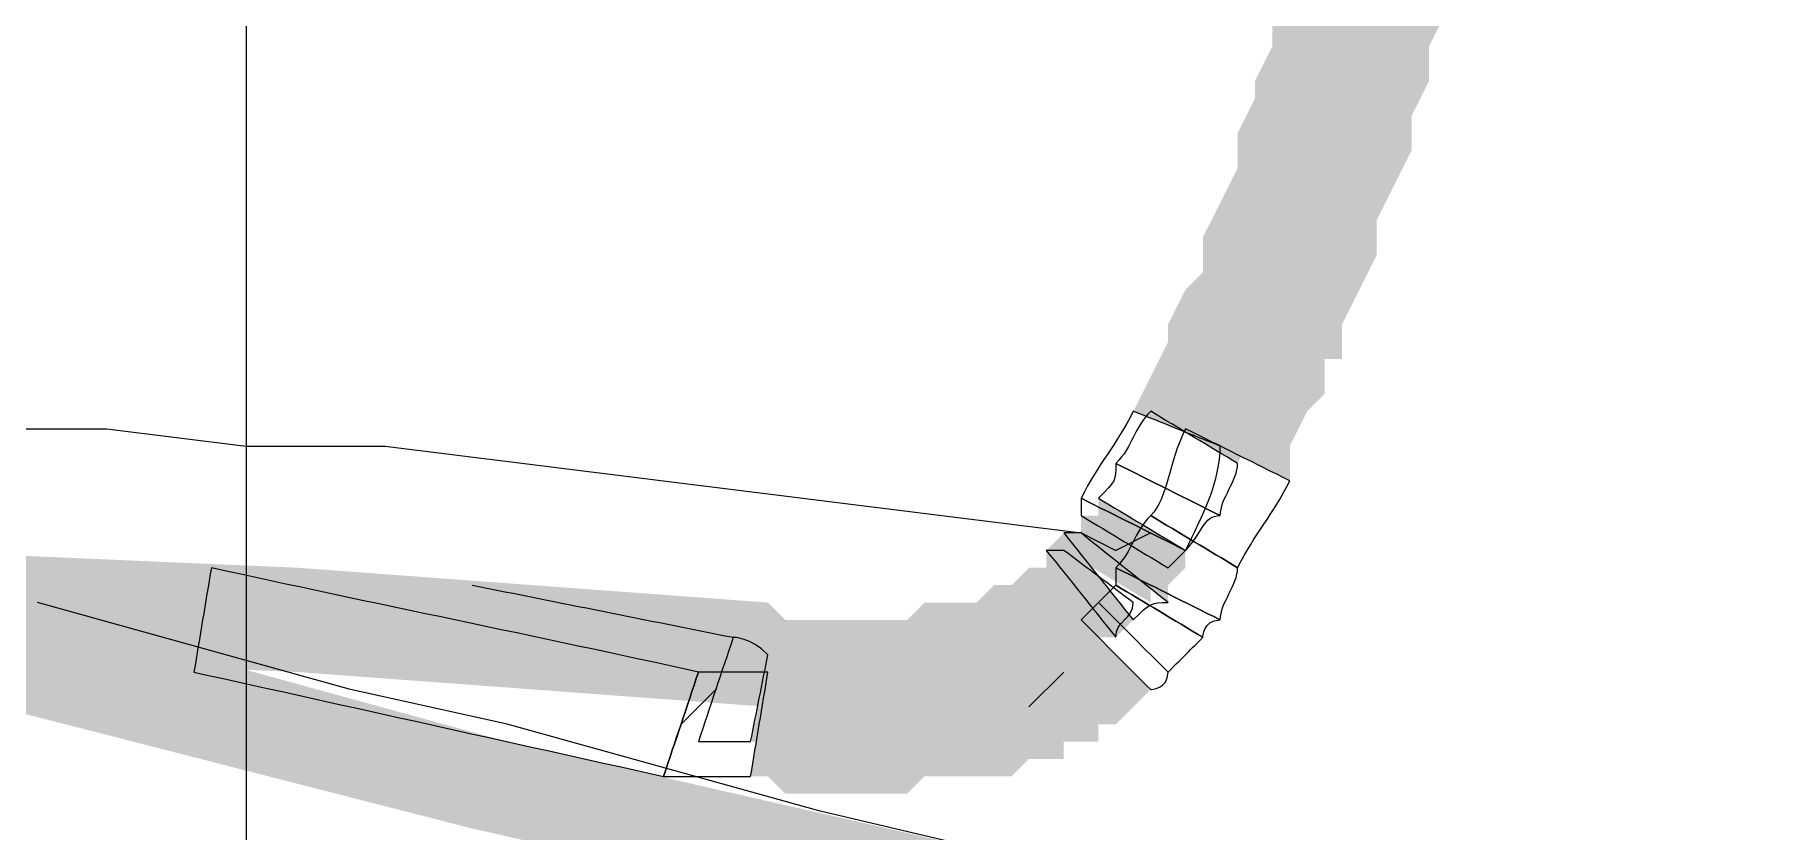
# Model space of a CAD drawing. Header units: millimetres. Extents: x -71336 to -35435, y -26189 to 22712.
# Drawn here: x -39879.231 to -39877.114, y -5455.299 to -5454.321 of the extents above; entities that cross this region are included whole.
import ezdxf
from ezdxf.enums import TextEntityAlignment as Align

# ---------------------------------------------------------------- set-up
doc = ezdxf.new("R2010")
doc.units = ezdxf.units.MM
doc.layers.add('SC - Equipment', color=7, linetype='Continuous', lineweight=13)
doc.layers.add('SC - Xlines', color=252, linetype='Continuous', plot=False)
doc.styles.get("Standard").update_dxf_attribs({"font": 'arial.ttf', "height": 35})

# ---------------------------------------------------------------- blocks, each defined once
blk = doc.blocks.new('BARCO CLICKSHARE BUTTON WITH TEXT - SCHEMATIC')
at = {"layer": 'SC - Equipment', "lineweight": 0, "transparency": 33554687}
for points in [[(1.537057640013781, -12.01932761619185), (1.537057640013781, -12.0620250505109), (1.537057640013781, -12.0620250505109), (1.537057640013781, -12.10472248482984), (1.537057640013781, -12.10472248482984), (1.515708922854234, -12.14741991914878), (1.515708922854234, -12.14741991914878), (1.515708922854234, -12.21146607062713), (1.515708922854234, -12.21146607062713), (1.515708922854234, -12.21146607062713), (1.515708922854234, -12.21146607062713), (1.515708922854234, -12.25416350494618), (1.515708922854234, -12.25416350494618), (1.494360205694779, -12.29686093926512), (1.494360205694779, -12.29686093926512), (1.494360205694779, -12.36090709074347), (1.494360205694779, -12.36090709074347), (1.473011488535324, -12.40360452506241), (1.473011488535324, -12.40360452506241), (1.473011488535324, -12.44630195938135), (1.473011488535324, -12.44630195938135), (1.451662771375869, -12.4889993937004), (1.451662771375869, -12.4889993937004), (1.451662771375869, -12.53169682801934), (1.451662771375869, -12.53169682801934), (1.430314054216414, -12.57439426233817), (1.430314054216414, -12.57439426233817), (1.430314054216414, -12.61709169665711), (1.430314054216414, -12.63844041381663), (1.408965337056959, -12.68113784813568), (1.408965337056959, -12.68113784813568), (1.408965337056959, -12.72383528245462), (1.408965337056959, -12.72383528245462), (1.387616619897411, -12.76653271677345), (1.259524316940588, -12.72383528245462), (1.280873034100043, -12.68113784813568), (1.344919185578501, -12.7024865652951), (1.280873034100043, -12.68113784813568), (1.280873034100043, -12.63844041381663), (1.302221751259498, -12.59574297949769), (1.366267902737956, -12.61709169665711), (1.302221751259498, -12.59574297949769), (1.323570468418954, -12.55304554517875), (1.366267902737956, -12.57439426233817), (1.323570468418954, -12.55304554517875), (1.323570468418954, -12.51034811085982), (1.387616619897411, -12.53169682801934), (1.323570468418954, -12.51034811085982), (1.344919185578501, -12.46765067654099), (1.387616619897411, -12.46765067654099), (1.344919185578501, -12.46765067654099), (1.344919185578501, -12.42495324222183), (1.344919185578501, -12.38225580790289), (1.408965337056959, -12.38225580790289), (1.344919185578501, -12.38225580790289), (1.366267902737956, -12.33955837358406), (1.366267902737956, -12.27551222210571), (1.430314054216414, -12.29686093926512), (1.366267902737956, -12.27551222210571), (1.387616619897411, -12.23281478778654), (1.451662771375869, -12.25416350494618), (1.387616619897411, -12.23281478778654), (1.387616619897411, -12.19011735346761), (1.387616619897411, -12.19011735346761), (1.387616619897411, -12.19011735346761), (1.387616619897411, -12.19011735346761), (1.387616619897411, -12.14741991914878), (1.451662771375869, -12.14741991914878), (1.387616619897411, -12.14741991914878), (1.408965337056959, -12.08337376767043), (1.473011488535324, -12.10472248482984), (1.408965337056959, -12.08337376767043), (1.408965337056959, -12.04067633335126), (1.408965337056959, -11.99797889903233)], [(1.302220448237275, -12.74518432536969), (1.32356916539673, -12.70248689105063), (1.344917882556185, -12.63844073957217), (1.387615316875188, -12.65978945673169), (1.344917882556185, -12.65978945673169), (1.344917882556185, -12.59574330525334), (1.408964034034643, -12.61709202241276), (1.344917882556185, -12.59574330525334), (1.366266599715726, -12.5530458709344), (1.366266599715726, -12.5530458709344), (1.366266599715726, -12.5530458709344), (1.366266599715726, -12.5530458709344), (1.366266599715726, -12.51034843661535), (1.430312751194098, -12.53169715377488), (1.366266599715726, -12.51034843661535), (1.387615316875188, -12.46765100229641), (1.451661468353553, -12.48899971945583), (1.387615316875188, -12.46765100229641), (1.387615316875188, -12.42495356797748), (1.451661468353553, -12.44630228513689), (1.387615316875188, -12.42495356797748), (1.387615316875188, -12.38225613365854), (1.451661468353553, -12.38225613365854), (1.387615316875188, -12.38225613365854), (1.408964034034643, -12.3395586993396), (1.473010185513008, -12.3395586993396), (1.408964034034643, -12.3395586993396), (1.408964034034643, -12.29686126502055), (1.473010185513008, -12.29686126502055), (1.408964034034643, -12.29686126502055), (1.430312751194098, -12.23281511354219), (1.494358902672555, -12.25416383070161), (1.430312751194098, -12.23281511354219), (1.430312751194098, -12.19011767922326), (1.494358902672555, -12.21146639638278), (1.430312751194098, -12.19011767922326), (1.430312751194098, -12.14742024490432), (1.430312751194098, -12.10472281058527), (1.494358902672555, -12.10472281058527), (1.430312751194098, -12.10472281058527), (1.451661468353553, -12.04067665910691), (1.515707619832011, -12.06202537626633), (1.451661468353553, -12.04067665910691), (1.451661468353553, -11.99797922478798), (1.579753771310468, -12.0193279419475), (1.579753771310468, -12.06202537626633), (1.579753771310468, -12.06202537626633), (1.558405054150921, -12.10472281058527), (1.558405054150921, -12.10472281058527), (1.558405054150921, -12.16876896206384), (1.558405054150921, -12.16876896206384), (1.558405054150921, -12.21146639638278), (1.558405054150921, -12.21146639638278), (1.537056336991466, -12.25416383070161), (1.537056336991466, -12.25416383070161), (1.537056336991466, -12.29686126502055), (1.537056336991466, -12.29686126502055), (1.537056336991466, -12.36090741649912), (1.537056336991466, -12.36090741649912), (1.515707619832011, -12.40360485081806), (1.515707619832011, -12.40360485081806), (1.515707619832011, -12.44630228513689), (1.515707619832011, -12.44630228513689), (1.494358902672555, -12.48899971945583), (1.494358902672555, -12.48899971945583), (1.494358902672555, -12.5530458709344), (1.494358902672555, -12.5530458709344), (1.473010185513008, -12.59574330525334), (1.473010185513008, -12.59574330525334), (1.473010185513008, -12.59574330525334), (1.473010185513008, -12.59574330525334), (1.473010185513008, -12.63844073957217), (1.473010185513008, -12.63844073957217), (1.451661468353553, -12.68113817389111), (1.451661468353553, -12.68113817389111), (1.451661468353553, -12.72383560821027), (1.451661468353553, -12.72383560821027), (1.430312751194098, -12.7665330425291)], [(1.238176902803449, -12.72383647689163), (1.259525619962911, -12.68113904257269), (1.259525619962911, -12.63844160825375), (1.323571771441276, -12.63844160825375), (1.259525619962911, -12.63844160825375), (1.280874337122366, -12.59574417393481), (1.344920488600732, -12.59574417393481), (1.280874337122366, -12.59574417393481), (1.280874337122366, -12.55304673961599), (1.344920488600732, -12.5743954567754), (1.280874337122366, -12.55304673961599), (1.302223054281821, -12.51034930529682), (1.366269205760279, -12.53169802245635), (1.302223054281821, -12.51034930529682), (1.302223054281821, -12.46765187097788), (1.366269205760279, -12.46765187097788), (1.302223054281821, -12.46765187097788), (1.323571771441276, -12.42495443665906), (1.387617922919734, -12.42495443665906), (1.323571771441276, -12.42495443665906), (1.323571771441276, -12.38225700234012), (1.387617922919734, -12.38225700234012), (1.323571771441276, -12.38225700234012), (1.344920488600732, -12.33955956802118), (1.344920488600732, -12.2755134165426), (1.408966640079189, -12.29686213370213), (1.344920488600732, -12.2755134165426), (1.344920488600732, -12.23281598222378), (1.408966640079189, -12.25416469938319), (1.344920488600732, -12.23281598222378), (1.366269205760279, -12.19011854790484), (1.430315357238737, -12.21146726506425), (1.366269205760279, -12.19011854790484), (1.366269205760279, -12.1474211135859), (1.430315357238737, -12.1474211135859), (1.366269205760279, -12.1474211135859), (1.366269205760279, -12.10472367926685), (1.430315357238737, -12.10472367926685), (1.366269205760279, -12.10472367926685), (1.387617922919734, -12.06202624494791), (1.387617922919734, -12.06202624494791), (1.387617922919734, -12.0406775277885), (1.515710225876557, -12.0406775277885), (1.515710225876557, -12.06202624494791), (1.515710225876557, -12.06202624494791), (1.494361508717102, -12.10472367926685), (1.494361508717102, -12.10472367926685), (1.494361508717102, -12.16876983074543), (1.494361508717102, -12.16876983074543), (1.494361508717102, -12.21146726506425), (1.494361508717102, -12.21146726506425), (1.473012791557647, -12.25416469938319), (1.473012791557647, -12.25416469938319), (1.473012791557647, -12.29686213370213), (1.473012791557647, -12.29686213370213), (1.473012791557647, -12.36090828518071), (1.473012791557647, -12.36090828518071), (1.451664074398192, -12.40360571949953), (1.451664074398192, -12.40360571949953), (1.451664074398192, -12.44630315381847), (1.451664074398192, -12.44630315381847), (1.430315357238737, -12.48900058813741), (1.430315357238737, -12.48900058813741), (1.430315357238737, -12.53169802245635), (1.430315357238737, -12.53169802245635), (1.408966640079189, -12.5743954567754), (1.408966640079189, -12.5743954567754), (1.408966640079189, -12.61709289109434), (1.408966640079189, -12.61709289109434), (1.387617922919734, -12.65979032541316), (1.387617922919734, -12.65979032541316), (1.387617922919734, -12.7024877597321), (1.387617922919734, -12.7024877597321), (1.366269205760279, -12.74518519405127)], [(1.088741963457725, -13.12945917112155), (1.110090680617272, -13.08676173680261), (1.174136832095638, -13.10811045396202), (1.110090680617272, -13.08676173680261), (1.131439397776727, -13.04406430248367), (1.174136832095638, -13.0654130196432), (1.131439397776727, -13.04406430248367), (1.131439397776727, -13.02271558532426), (1.152788114936182, -12.98001815100509), (1.174136832095638, -12.95866943384568), (1.174136832095638, -12.91597199952674), (1.195485549255185, -12.87327456520791), (1.21683426641464, -12.83057713088898), (1.25953170073355, -12.85192584804839), (1.21683426641464, -12.83057713088898), (1.21683426641464, -12.78787969656981), (1.280880417893005, -12.80922841372945), (1.21683426641464, -12.78787969656981), (1.238182983574095, -12.74518226225099), (1.302229135052553, -12.7665309794104), (1.238182983574095, -12.74518226225099), (1.238182983574095, -12.72383354509146), (1.366275286530918, -12.74518226225099), (1.366275286530918, -12.78787969656981), (1.366275286530918, -12.78787969656981), (1.344926569371463, -12.83057713088898), (1.344926569371463, -12.83057713088898), (1.323577852212008, -12.87327456520791), (1.323577852212008, -12.87327456520791), (1.323577852212008, -12.91597199952674), (1.323577852212008, -12.91597199952674), (1.302229135052553, -12.95866943384568), (1.302229135052553, -12.95866943384568), (1.280880417893005, -13.00136686816462), (1.280880417893005, -13.00136686816462), (1.25953170073355, -13.04406430248367), (1.25953170073355, -13.04406430248367), (1.25953170073355, -13.08676173680261), (1.25953170073355, -13.08676173680261), (1.238182983574095, -13.10811045396202), (1.238182983574095, -13.10811045396202), (1.21683426641464, -13.12945917112155), (1.21683426641464, -13.15080788828096), (1.195485549255185, -13.17215660544037)], [(1.387622700668143, -12.76653217384763), (1.387622700668143, -12.78788089100704), (1.387622700668143, -12.78788089100704), (1.366273983508687, -12.83057832532598), (1.366273983508687, -12.83057832532598), (1.34492526634914, -12.87327575964481), (1.34492526634914, -12.87327575964481), (1.34492526634914, -12.89462447680445), (1.34492526634914, -12.89462447680445), (1.323576549189685, -12.93732191112338), (1.323576549189685, -12.93732191112338), (1.30222783203023, -12.98001934544232), (1.30222783203023, -12.98001934544232), (1.280879114870775, -13.02271677976126), (1.280879114870775, -13.02271677976126), (1.280879114870775, -13.06541421408009), (1.280879114870775, -13.06541421408009), (1.259530397711227, -13.10811164839925), (1.259530397711227, -13.10811164839925), (1.238181680551772, -13.15080908271819), (1.238181680551772, -13.15080908271819), (1.216832963392317, -13.19350651703702), (1.110089377594949, -13.12946036555866), (1.110089377594949, -13.08676293123961), (1.131438094754404, -13.06541421408009), (1.152786811913952, -13.02271677976126), (1.216832963392317, -13.04406549692067), (1.152786811913952, -13.02271677976126), (1.174135529073407, -12.98001934544232), (1.238181680551772, -13.00136806260173), (1.174135529073407, -12.98001934544232), (1.195484246232862, -12.93732191112338), (1.238181680551772, -12.95867062828291), (1.195484246232862, -12.93732191112338), (1.195484246232862, -12.89462447680445), (1.216832963392317, -12.85192704248539), (1.280879114870775, -12.87327575964481), (1.216832963392317, -12.85192704248539), (1.238181680551772, -12.83057832532598), (1.280879114870775, -12.85192704248539), (1.238181680551772, -12.83057832532598), (1.238181680551772, -12.78788089100704), (1.30222783203023, -12.80922960816645), (1.238181680551772, -12.78788089100704), (1.259530397711227, -12.7451834566881), (1.323576549189685, -12.76653217384763), (1.259530397711227, -12.7451834566881), (1.259530397711227, -12.72383473952869)], [(1.152785508891636, -13.15080973422926), (1.174134226051091, -13.10811229991032), (1.195482943210546, -13.0867635827508), (1.238180377529456, -13.10811229991032), (1.195482943210546, -13.0867635827508), (1.195482943210546, -13.04406614843197), (1.259529094689004, -13.0867635827508), (1.195482943210546, -13.06541486559139), (1.216831660370001, -13.02271743127245), (1.280877811848459, -13.04406614843197), (1.216831660370001, -13.02271743127245), (1.238180377529456, -12.98001999695339), (1.238180377529456, -12.93732256263446), (1.302226529007914, -12.95867127979398), (1.238180377529456, -12.93732256263446), (1.259529094689004, -12.89462512831552), (1.323575246167461, -12.91597384547504), (1.259529094689004, -12.89462512831552), (1.280877811848459, -12.85192769399669), (1.344923963326917, -12.87327641115611), (1.280877811848459, -12.85192769399669), (1.280877811848459, -12.80923025967775), (1.344923963326917, -12.83057897683717), (1.280877811848459, -12.80923025967775), (1.302226529007914, -12.7665328253587), (1.366272680486372, -12.78788154251811), (1.302226529007914, -12.7665328253587), (1.302226529007914, -12.74518410819918), (1.430318831964737, -12.7665328253587), (1.430318831964737, -12.80923025967775), (1.430318831964737, -12.80923025967775), (1.408970114805282, -12.85192769399669), (1.408970114805282, -12.85192769399669), (1.387621397645827, -12.89462512831552), (1.387621397645827, -12.89462512831552), (1.387621397645827, -12.93732256263446), (1.387621397645827, -12.93732256263446), (1.366272680486372, -12.98001999695339), (1.366272680486372, -12.98001999695339), (1.344923963326917, -13.02271743127245), (1.344923963326917, -13.02271743127245), (1.344923963326917, -13.06541486559139), (1.323575246167461, -13.06541486559139), (1.323575246167461, -13.10811229991032), (1.323575246167461, -13.10811229991032), (1.302226529007914, -13.12946101706974), (1.302226529007914, -13.12946101706974), (1.280877811848459, -13.17215845138868), (1.280877811848459, -13.17215845138868), (1.280877811848459, -13.21485588570773)], [(1.152785508891636, -13.30025010283453), (1.152785508891636, -13.30025010283453), (1.152785508891636, -13.30025010283453), (1.152785508891636, -13.30025010283453), (1.152785508891636, -13.30025010283453), (1.152785508891636, -13.32159881999394), (1.152785508891636, -13.32159881999394), (1.152785508891636, -13.32159881999394), (1.152785508891636, -13.32159881999394), (1.152785508891636, -13.32159881999394), (1.152785508891636, -13.32159881999394), (1.131436791732174, -13.34294753715347), (1.131436791732174, -13.34294753715347), (1.131436791732174, -13.34294753715347), (1.131436791732174, -13.34294753715347), (1.131436791732174, -13.34294753715347), (1.131436791732174, -13.34294753715347), (1.131436791732174, -13.34294753715347), (1.131436791732174, -13.34294753715347), (1.131436791732174, -13.36429625431288), (1.024693205934721, -13.27890138567489), (1.024693205934721, -13.25755266851537), (1.024693205934721, -13.25755266851537), (1.024693205934721, -13.25755266851537), (1.046041923094261, -13.25755266851537), (1.046041923094261, -13.25755266851537), (1.046041923094261, -13.25755266851537), (1.046041923094261, -13.25755266851537), (1.046041923094261, -13.23620395135595), (1.046041923094261, -13.23620395135595), (1.046041923094261, -13.23620395135595)], [(1.131437660413635, -13.32160066594225), (1.131437660413635, -13.32160066594225), (1.131437660413635, -13.32160066594225), (1.131437660413635, -13.34294938310166), (1.131437660413635, -13.34294938310166), (1.131437660413635, -13.34294938310166), (1.131437660413635, -13.34294938310166), (1.11008894325418, -13.34294938310166), (1.11008894325418, -13.34294938310166), (1.11008894325418, -13.34294938310166), (1.11008894325418, -13.34294938310166), (1.11008894325418, -13.34294938310166), (1.11008894325418, -13.36429810026107), (1.11008894325418, -13.36429810026107), (1.11008894325418, -13.36429810026107), (1.11008894325418, -13.36429810026107), (1.11008894325418, -13.36429810026107), (1.11008894325418, -13.36429810026107), (1.11008894325418, -13.36429810026107), (1.11008894325418, -13.36429810026107), (1.003345357456812, -13.30025194878272), (1.003345357456812, -13.27890323162308), (1.003345357456812, -13.27890323162308), (1.003345357456812, -13.27890323162308), (1.003345357456812, -13.27890323162308), (1.003345357456812, -13.27890323162308), (1.003345357456812, -13.27890323162308), (1.024694074616267, -13.27890323162308), (1.024694074616267, -13.27890323162308), (1.024694074616267, -13.25755451446367), (1.024694074616267, -13.25755451446367)], [(-2.433805054670803, -13.40699477448369), (-1.878738408524509, -13.32159990584581), (-0.9180461363480994, -13.27890247152687), (0.06399471955823444, -13.32159990584581), (0.6404103497230444, -13.36429734016475), (0.6404103497230444, -13.49238964312168), (0.06399471955823444, -13.44969220880274), (-0.9180461363480994, -13.40699477448369), (-1.878738408524509, -13.44969220880274), (-2.433805054670803, -13.5350870774405)], [(-0.5337596719807998, -13.30025010283453), (0.3201890143981423, -13.53508599158875), (2.284271126499394, -13.98340905193766), (3.842727212282046, -14.23959365785129), (3.821378495122591, -14.36768596080822), (2.262922142480885, -14.09015263773495), (0.2774915800792321, -13.64182957738593), (-0.555108389140262, -13.42834240579123)], [(1.067394114979816, -13.40699477448369), (1.046045397820361, -13.40699477448369), (1.046045397820361, -13.40699477448369), (1.046045397820361, -13.42834349164333), (1.046045397820361, -13.42834349164333), (1.024696680660899, -13.42834349164333), (1.024696680660899, -13.42834349164333), (1.024696680660899, -13.44969220880274), (1.024696680660899, -13.44969220880274), (1.003347963501358, -13.44969220880274), (1.003347963501358, -13.44969220880274), (0.9819992463419034, -13.44969220880274), (0.9819992463419034, -13.44969220880274), (0.9819992463419034, -13.47104092596215), (0.9606505291824483, -13.47104092596215), (0.9606505291824483, -13.47104092596215), (0.9606505291824483, -13.47104092596215), (0.9393018120229861, -13.47104092596215), (0.9393018120229861, -13.47104092596215), (0.9179530948634458, -13.49238964312168), (0.9179530948634458, -13.49238964312168), (0.8966043777039907, -13.49238964312168), (0.8966043777039907, -13.49238964312168), (0.8752556605445285, -13.49238964312168), (0.8752556605445285, -13.49238964312168), (0.8752556605445285, -13.49238964312168), (0.8752556605445285, -13.49238964312168), (0.8539069433850734, -13.49238964312168), (0.8539069433850734, -13.49238964312168), (0.8325582262256184, -13.49238964312168), (0.8325582262256184, -13.49238964312168), (0.8112095090661633, -13.49238964312168), (0.8112095090661633, -13.49238964312168), (0.8112095090661633, -13.51373836028109), (0.7898607919066158, -13.51373836028109), (0.7685120747471608, -13.51373836028109), (0.7685120747471608, -13.51373836028109), (0.7471633575877057, -13.51373836028109), (0.7471633575877057, -13.51373836028109), (0.7471633575877057, -13.51373836028109), (0.7471633575877057, -13.51373836028109), (0.7258146404281582, -13.51373836028109), (0.7258146404281582, -13.51373836028109), (0.7044659232687032, -13.51373836028109), (0.7044659232687032, -13.51373836028109), (0.6831172061092481, -13.51373836028109), (0.6831172061092481, -13.51373836028109), (0.661768488949793, -13.49238964312168), (0.661768488949793, -13.49238964312168), (0.6404197717903379, -13.49238964312168), (0.6404197717903379, -13.36429734016475), (0.661768488949793, -13.38564605732416), (0.6831172061092481, -13.38564605732416), (0.7044659232687032, -13.38564605732416), (0.7258146404281582, -13.38564605732416), (0.7471633575877057, -13.38564605732416), (0.7471633575877057, -13.38564605732416), (0.7685120747471608, -13.38564605732416), (0.7898607919066158, -13.38564605732416), (0.8112095090661633, -13.38564605732416), (0.8325582262256184, -13.36429734016475), (0.8325582262256184, -13.36429734016475), (0.8325582262256184, -13.36429734016475), (0.8539069433850734, -13.36429734016475), (0.8752556605445285, -13.36429734016475), (0.8752556605445285, -13.36429734016475), (0.8966043777039907, -13.36429734016475), (0.9179530948634458, -13.34294862300522), (0.9179530948634458, -13.34294862300522), (0.9393018120229861, -13.34294862300522), (0.9393018120229861, -13.34294862300522), (0.9606505291824483, -13.32159990584581), (0.9606505291824483, -13.32159990584581), (0.9606505291824483, -13.32159990584581), (0.9819992463419034, -13.32159990584581), (0.9819992463419034, -13.3002511886864)], [(1.088741963457725, -13.49238888302524), (1.088741963457725, -13.49238888302524), (1.088741963457725, -13.49238888302524), (1.088741963457725, -13.49238888302524), (1.088741963457725, -13.49238888302524), (1.06739324629827, -13.49238888302524), (1.06739324629827, -13.49238888302524), (1.06739324629827, -13.49238888302524), (1.06739324629827, -13.49238888302524), (1.06739324629827, -13.49238888302524), (1.06739324629827, -13.49238888302524), (1.046044529138815, -13.51373760018465), (1.046044529138815, -13.51373760018465), (1.046044529138815, -13.51373760018465), (1.046044529138815, -13.51373760018465), (1.046044529138815, -13.51373760018465), (1.046044529138815, -13.51373760018465), (1.046044529138815, -13.51373760018465), (1.046044529138815, -13.51373760018465), (1.02469581197936, -13.51373760018465), (0.9819983776604424, -13.40699401438747), (0.9819983776604424, -13.38564529722795), (1.003347094819897, -13.4496914487063), (0.9819983776604424, -13.38564529722795), (1.003347094819897, -13.38564529722795), (1.003347094819897, -13.38564529722795), (1.003347094819897, -13.38564529722795), (1.003347094819897, -13.38564529722795), (1.003347094819897, -13.38564529722795), (1.02469581197936, -13.38564529722795), (1.02469581197936, -13.38564529722795), (1.046044529138815, -13.42834273154688), (1.02469581197936, -13.38564529722795), (1.02469581197936, -13.38564529722795), (1.046044529138815, -13.42834273154688), (1.02469581197936, -13.38564529722795), (1.02469581197936, -13.36429658006853)], [(1.024687559504851, -13.51373673150318), (1.003338842345396, -13.51373673150318), (1.003338842345396, -13.51373673150318), (1.003338842345396, -13.53508544866282), (1.003338842345396, -13.53508544866282), (0.9819901251859413, -13.53508544866282), (0.9819901251859413, -13.53508544866282), (0.9606414080263939, -13.53508544866282), (0.9606414080263939, -13.53508544866282), (0.9392926908669388, -13.53508544866282), (0.9392926908669388, -13.53508544866282), (0.9179439737074837, -13.55643416582223), (0.9179439737074837, -13.55643416582223), (0.8965952565480286, -13.55643416582223), (0.8965952565480286, -13.55643416582223), (0.8752465393884812, -13.55643416582223), (0.8752465393884812, -13.55643416582223), (0.8538978222290261, -13.55643416582223), (0.8538978222290261, -13.55643416582223), (0.832549105069571, -13.55643416582223), (0.832549105069571, -13.55643416582223), (0.811200387910116, -13.55643416582223), (0.811200387910116, -13.55643416582223), (0.7898516707506609, -13.55643416582223), (0.7898516707506609, -13.55643416582223), (0.7685029535912058, -13.55643416582223), (0.7685029535912058, -13.55643416582223), (0.7471542364316583, -13.55643416582223), (0.7471542364316583, -13.55643416582223), (0.7044568021127482, -13.55643416582223), (0.7044568021127482, -13.55643416582223), (0.6831080849532007, -13.55643416582223), (0.6831080849532007, -13.55643416582223), (0.6617593677937457, -13.55643416582223), (0.6617593677937457, -13.55643416582223), (0.6404106506342906, -13.53508544866282), (0.6404106506342906, -13.53508544866282), (0.6190619334748355, -13.53508544866282), (0.6404106506342906, -13.4283418628653), (0.6617593677937457, -13.4283418628653), (0.6404106506342906, -13.49238801434365), (0.6617593677937457, -13.4283418628653), (0.6831080849532007, -13.4283418628653), (0.7044568021127482, -13.4283418628653), (0.7258055192722033, -13.4283418628653), (0.7471542364316583, -13.4283418628653), (0.7685029535912058, -13.4283418628653), (0.7898516707506609, -13.4283418628653), (0.811200387910116, -13.4283418628653), (0.832549105069571, -13.4283418628653), (0.832549105069571, -13.4283418628653), (0.8538978222290261, -13.4283418628653), (0.8752465393884812, -13.4283418628653), (0.8965952565480286, -13.4283418628653), (0.9179439737074837, -13.40699314570589), (0.9179439737074837, -13.40699314570589), (0.9392926908669388, -13.40699314570589), (0.9606414080263939, -13.40699314570589), (0.9606414080263939, -13.40699314570589), (0.9819901251859413, -13.38564442854636)], [(0.9392961655930314, -13.42834262296174), (0.9392961655930314, -13.42834262296174), (0.9606448827524865, -13.42834262296174), (0.9606448827524865, -13.42834262296174), (0.9606448827524865, -13.42834262296174), (0.9819935999120339, -13.40699390580222), (0.9819935999120339, -13.40699390580222), (1.003342317071489, -13.40699390580222), (1.003342317071489, -13.40699390580222), (1.003342317071489, -13.38564518864258), (1.024691034230944, -13.38564518864258), (1.024691034230944, -13.38564518864258), (1.110085902868857, -13.47104005728068), (1.088737185709402, -13.49238877444009), (1.088737185709402, -13.49238877444009), (1.088737185709402, -13.49238877444009), (1.088737185709402, -13.49238877444009), (1.067388468549947, -13.51373749159951), (1.067388468549947, -13.51373749159951), (1.067388468549947, -13.51373749159951), (1.067388468549947, -13.51373749159951), (1.046039751390399, -13.51373749159951), (1.046039751390399, -13.51373749159951), (1.046039751390399, -13.53508620875903), (1.046039751390399, -13.53508620875903), (1.024691034230944, -13.53508620875903), (1.024691034230944, -13.53508620875903), (1.024691034230944, -13.53508620875903), (1.024691034230944, -13.53508620875903), (1.003342317071489, -13.53508620875903), (1.003342317071489, -13.53508620875903), (1.003342317071489, -13.55643492591845), (1.003342317071489, -13.55643492591845), (0.9819935999120339, -13.55643492591845)], [(0.640415428382699, -13.44969318606946), (0.6617641455421541, -13.47104190322887), (0.6831128627016092, -13.47104190322887), (0.7044615798611567, -13.47104190322887), (0.7258102970206117, -13.47104190322887), (0.7471590141800668, -13.47104190322887), (0.7685077313395219, -13.47104190322887), (0.789856448498977, -13.47104190322887), (0.811205165658432, -13.47104190322887), (0.789856448498977, -13.47104190322887), (0.789856448498977, -13.47104190322887), (0.811205165658432, -13.47104190322887), (0.8325538828179795, -13.44969318606946), (0.8539025999774346, -13.44969318606946), (0.8752513171368896, -13.44969318606946), (0.8752513171368896, -13.44969318606946), (0.8966000342963447, -13.44969318606946), (0.9179487514558922, -13.44969318606946), (0.9179487514558922, -13.42834446890993), (0.9392974686153472, -13.42834446890993), (0.9819949029342574, -13.55643677186675), (0.9606461857748023, -13.55643677186675), (0.9606461857748023, -13.55643677186675), (0.9606461857748023, -13.55643677186675), (0.9606461857748023, -13.55643677186675), (0.9392974686153472, -13.57778548902616), (0.9392974686153472, -13.57778548902616), (0.9179487514558922, -13.57778548902616), (0.9179487514558922, -13.57778548902616), (0.8966000342963447, -13.57778548902616), (0.8966000342963447, -13.57778548902616), (0.8752513171368896, -13.57778548902616), (0.8752513171368896, -13.57778548902616), (0.8539025999774346, -13.57778548902616), (0.8539025999774346, -13.57778548902616), (0.8325538828179795, -13.57778548902616), (0.8325538828179795, -13.57778548902616), (0.811205165658432, -13.5991342061858), (0.811205165658432, -13.5991342061858), (0.811205165658432, -13.5991342061858), (0.811205165658432, -13.5991342061858), (0.789856448498977, -13.5991342061858), (0.789856448498977, -13.5991342061858), (0.7685077313395219, -13.5991342061858), (0.7685077313395219, -13.5991342061858), (0.7471590141800668, -13.5991342061858), (0.7471590141800668, -13.5991342061858), (0.7258102970206117, -13.5991342061858), (0.7258102970206117, -13.5991342061858), (0.6831128627016092, -13.5991342061858), (0.6831128627016092, -13.5991342061858), (0.6617641455421541, -13.5991342061858), (0.6617641455421541, -13.5991342061858), (0.640415428382699, -13.57778548902616), (0.640415428382699, -13.57778548902616), (0.6190667112231516, -13.57778548902616)]]:
    blk.add_hatch(color=7, dxfattribs=at).paths.add_polyline_path(points)
at = {"layer": 'SC - Equipment', "color": 7, "lineweight": 0, "transparency": 33554687}
for points in [[(-1.366367459334025, -13.19350575694069), (-1.216926439217747, -13.17215703978116), (-1.06748541910147, -13.15080832262175), (-0.9180443989850993, -13.15080832262175), (-0.7899520960282764, -13.15080832262175), (-0.6405110759119061, -13.15080832262175), (-0.4697213386361661, -13.15080832262175), (-0.3202803185197958, -13.15080832262175), (-0.1708391649739944, -13.15080832262175), (-4.969455713066395e-05, -13.17215703978116), (0.1707401761481329, -13.17215703978116), (0.3415300468533964, -13.19350575694069), (0.5123196506996912, -13.2148544741001), (0.6831093879755166, -13.23620319125974), (0.8538989918218185, -13.25755190841915), (1.024688862527167, -13.27890062557868), (1.067386163416554, -13.30024934273809)], [(1.110086470639157, -13.27890297119246), (1.067387968884301, -13.30025008719816), (1.067387968884301, -13.30025008719816), (1.067387968884301, -13.30025008719816)], [(3.778679456870112, -14.21824559220307), (3.501146133796919, -14.17554815788402), (3.202264093564271, -14.13285072356508), (2.924730770491077, -14.09015328924614), (2.625848730258429, -14.02610713776779), (2.305617972866319, -13.96206098628921), (2.006735932633671, -13.89801483481086), (1.750551326719933, -13.85531740049192), (1.408971852168374, -13.79127124901346), (1.067392377616724, -13.70587638037558), (0.7044640524761796, -13.62048151173781), (0.3201872770351422, -13.5137379259403), (0.1280486891704236, -13.47104049162136), (-0.2562280862706992, -13.36429690582396)], [(1.003342484553297, -13.44969244160928), (0.9606459842407169, -13.49238894192184)], [(0.5763685416522257, -13.47103969104445), (0.533670039897455, -13.51373805936988)]]:
    blk.add_lwpolyline(points, dxfattribs=at)
for points in [[(1.08873371098331, -13.12946025697341), (1.124314906249099, -13.14369273507976), (1.159896101514888, -13.15792521318611), (1.195477296780678, -13.17215769129246), (1.195477296780677, -13.2148551256114), (1.174128579621222, -13.25755255993023), (1.152779862461674, -13.30024999424916), (1.110082428142734, -13.27890127708972), (1.067384993823793, -13.25755255993028), (1.024687559504852, -13.23620384277083), (1.046036276664307, -13.19350640845187), (1.067384993823762, -13.17215769129246), (1.088733710983309, -13.12946025697341)], [(1.110091549298726, -13.12946199433646), (1.145672744564546, -13.15081071149599), (1.181253939830366, -13.17215942865551), (1.216835135096186, -13.19350814581504), (1.216835135096186, -13.21485686297445), (1.195486417936639, -13.23620558013386), (1.195486417936639, -13.25755429729339), (1.152788983617699, -13.23620558013395), (1.110091549298758, -13.2148568629745), (1.067394114979817, -13.19350814581505), (1.088742832139271, -13.1721594286554), (1.088742832139271, -13.15081071149587), (1.110091549298726, -13.12946199433646)], [(1.152787246254636, -13.15081082008123), (1.195484680573577, -13.17215953724068), (1.238182114892517, -13.19350825440013), (1.280879549211458, -13.21485697155958), (1.259530832052004, -13.25755440587853), (1.238182114892549, -13.27890312303794), (1.216833397733094, -13.32160055735688), (1.181252202467304, -13.30025184019744), (1.145671007201515, -13.27890312303799), (1.110089811935725, -13.25755440587854), (1.131438529095181, -13.236205688719), (1.131438529095181, -13.19350825440018), (1.152787246254636, -13.15081082008124)], [(1.067394983661362, -13.19350640845187), (1.110092417980303, -13.21485512561132), (1.152789852299243, -13.23620384277076), (1.195487286618184, -13.25755255993021), (1.17413856945873, -13.25755255993023), (1.17413856945873, -13.27890127708975), (1.152789852299183, -13.30024999424916), (1.117208657033425, -13.27890127708972), (1.081627461767666, -13.25755255993028), (1.046046266501908, -13.23620384277083), (1.067394983661362, -13.2148551256114), (1.067394983661362, -13.2148551256114), (1.067394983661362, -13.19350640845187)], [(1.024687559504851, -13.23620568871901), (1.067384993823792, -13.2575544058785), (1.110082428142733, -13.27890312303799), (1.152779862461673, -13.30025184019748), (1.152779862461674, -13.30025184019747), (1.131431145302219, -13.32160055735688), (1.131431145302219, -13.32160055735688), (1.095849950036429, -13.30025184019744), (1.06026875477064, -13.27890312303799), (1.024687559504851, -13.25755440587854), (1.024687559504851, -13.25755440587853), (1.024687559504851, -13.236205688719), (1.024687559504851, -13.236205688719)], [(1.110091549298726, -13.25755451446367), (1.145672744564546, -13.2789032316232), (1.181253939830366, -13.30025194878272), (1.216835135096186, -13.32160066594225), (1.216835135096186, -13.34294938310166), (1.195486417936639, -13.36429810026107), (1.195486417936639, -13.3856468174206), (1.152788983617699, -13.36429810026116), (1.110091549298758, -13.34294938310171), (1.067394114979817, -13.32160066594226), (1.088742832139271, -13.30025194878272), (1.088742832139271, -13.27890323162308), (1.110091549298726, -13.25755451446367)], [(1.024688428186398, -13.27890225435648), (1.060269623452188, -13.30736721056915), (1.095850818717977, -13.33583216678181), (1.131432013983766, -13.36429712299448), (1.110083296824218, -13.36429712299446), (1.110083296824218, -13.36429712299446), (1.088734579664763, -13.38564584015388), (1.060269623452156, -13.35006464488809), (1.031804667239549, -13.31448344962229), (1.003339711026942, -13.27890225435649), (1.024688428186398, -13.27890225435647), (1.024688428186398, -13.27890225435647), (1.024688428186398, -13.27890225435647)], [(1.003340579708397, -13.30025010283453), (1.031805535921034, -13.32159881999397), (1.060270492133672, -13.34294753715342), (1.088735448346309, -13.36429625431287), (1.088735448346309, -13.3856449714723), (1.067386731186854, -13.3856449714723), (1.067386731186854, -13.40699368863182), (1.038921774974217, -13.37141249336606), (1.010456818761579, -13.3358312981003), (0.9819918625489414, -13.30025010283453), (0.9819918625489414, -13.30025010283453), (1.003340579708397, -13.30025010283453), (1.003340579708397, -13.30025010283453)], [(0.5550157819963788, -13.44969296889894), (0.5407833038900733, -13.49239040321792), (0.5265508257837679, -13.53508783753689), (0.5123183476774624, -13.57778527185587), (0.3201798932421802, -13.53508783753694), (0.1280414388068998, -13.492390403218), (-0.06409701562838066, -13.44969296889895), (-0.05698077657523015, -13.40699553458004), (-0.04986453752207876, -13.36429810026114), (-0.04274829846892736, -13.32160066594223), (0.1493901559663549, -13.36429810026107), (0.3628773275610904, -13.40699553458001), (0.5550157819963779, -13.44969296889895)], [(1.067394114979816, -13.32159979726066), (1.110091549298756, -13.34294851442011), (1.152788983617697, -13.36429723157956), (1.195486417936638, -13.385645948739), (1.174137700777184, -13.38564594873902), (1.174137700777184, -13.40699466589843), (1.174137700777184, -13.40699466589843), (1.138556505511394, -13.38564594873899), (1.102975310245605, -13.36429723157954), (1.067394114979815, -13.34294851442009), (1.067394114979816, -13.34294851442008), (1.067394114979816, -13.32159979726067), (1.067394114979816, -13.32159979726067)], [(1.067394983661363, -13.3429476457386), (1.102976178927152, -13.36429636289805), (1.138557374192942, -13.3856450800575), (1.174138569458731, -13.40699379721695), (1.152789852299183, -13.42834251437638), (1.152789852299183, -13.42834251437638), (1.131441135139728, -13.44969123153601), (1.10297617892712, -13.42122627532334), (1.074511222714513, -13.39276131911068), (1.046046266501906, -13.36429636289801), (1.046046266501907, -13.36429636289802), (1.067394983661362, -13.34294764573861), (1.067394983661362, -13.34294764573861)], [(1.046036276664307, -13.36429549421645), (1.074501232876944, -13.39276045042912), (1.102966189089582, -13.42122540664178), (1.131431145302219, -13.44969036285445), (1.131431145302219, -13.47103908001396), (1.110082428142764, -13.47103908001396), (1.110082428142764, -13.47103908001396), (1.081617471930127, -13.44257412380129), (1.053152515717489, -13.41410916758862), (1.024687559504851, -13.38564421137595), (1.024687559504851, -13.38564421137597), (1.046036276664307, -13.36429549421644), (1.046036276664307, -13.36429549421644)], [(0.6404171657456987, -13.42834349164333), (0.6333009266925469, -13.46392468690906), (0.626184687639395, -13.49950588217479), (0.6190684485862432, -13.53508707744052), (0.597719731426789, -13.5350870774405), (0.576371014267334, -13.5350870774405), (0.5550222971078789, -13.5350870774405), (0.5692547752141821, -13.49238964312156), (0.5834872533204853, -13.44969220880262), (0.5977197314267886, -13.40699477448369), (0.597719731426789, -13.40699477448369), (0.6190684485862441, -13.40699477448369), (0.6404171657456992, -13.42834349164333)], [(0.6404189031087912, -13.44969318606947), (0.6333026640556394, -13.49239062038837), (0.6261864250024876, -13.53508805470727), (0.6190701859493357, -13.57778548902618), (0.5977214687898815, -13.57778548902616), (0.555024034470879, -13.57778548902616), (0.5123266001518765, -13.57778548902616), (0.5265590782582095, -13.53508805470725), (0.5407915563645433, -13.49239062038835), (0.5550240344708772, -13.44969318606945), (0.5763727516303341, -13.44969318606946), (0.5977214687898815, -13.44969318606946), (0.6404189031087917, -13.44969318606946)]]:
    blk.add_open_spline(points, degree=3, knots=[0, 0, 0, 0, 1, 1, 1, 2, 2, 2, 3, 3, 3, 4, 4, 4, 4], dxfattribs=at)
blk.add_open_spline([(0.277480287219408, -13.34294851442008), (0.3842238730167757, -13.36429723157961), (0.4909674588141435, -13.38564594873902), (0.5977110446115113, -13.40699466589843)], degree=3, dxfattribs=at)
blk.add_solid([(0.9819932336759116, -13.30025008719816), (1.003342484553297, -13.27890297119246), (1.067387968884301, -13.40699407328396), (1.088737219761686, -13.38564495583615)], dxfattribs=at)
at = {"ltscale": 5}
for tag, p in [('MAKE', (-3.0202731062412e-05, 10.97525344088268)), ('MODEL', (-3.0202731062412e-05, 5.975253440882682))]:
    blk.add_attdef(tag, text='', height=2.5, dxfattribs=at).set_placement(p, align=Align.MIDDLE_CENTER)
at = {"ltscale": 5, "flags": 1}
for tag, p in [('ROOM_TYPE', (44.99999583995668, -5)), ('LOCATION', (44.99999583995668, -10)), ('RACK_EQUIPMENT_(Y/N)', (44.99999583995668, -15)), ('IP_(Y/N)', (44.99999583995668, -30)), ('POE(WATT)', (44.99999583995668, -35)), ('AMP(@240V)', (44.99999583995668, -40)), ('WATT', (44.99999583995668, -45.00000000000001)), ('BTU/H', (44.99999583995668, -50)), ('WEIGHT(KG)', (44.99999583995668, -55)), ('TRANSFORMER_TAPS', (44.99999583995668, -60))]:
    blk.add_attdef(tag, p, '', height=2.5, dxfattribs=at)
for tag, p in [('DESCRIPTION', (56.96075811798244, -23.89197792521855)), ('BRACKET', (53.15468504295256, -63.49528964701597))]:
    blk.add_attdef(tag, text='', height=2.5, dxfattribs=at).set_placement(p, align=Align.MIDDLE_CENTER)

msp = doc.modelspace()

# ---------------------------------------------------------------- linework, layer by layer
at = {"layer": 'SC - Xlines', "ltscale": 5}
msp.add_lwpolyline([(-39878.97089240376, -4973.253027898738), (-39878.97089240376, -5649.497705785547)], dxfattribs=at)

# ---------------------------------------------------------------- block references
at = {"ltscale": 5}
msp.add_blockref('BARCO CLICKSHARE BUTTON WITH TEXT - SCHEMATIC', (-39878.97089240376, -5441.653781649252), dxfattribs=at)

doc.saveas('drawing.dxf')
